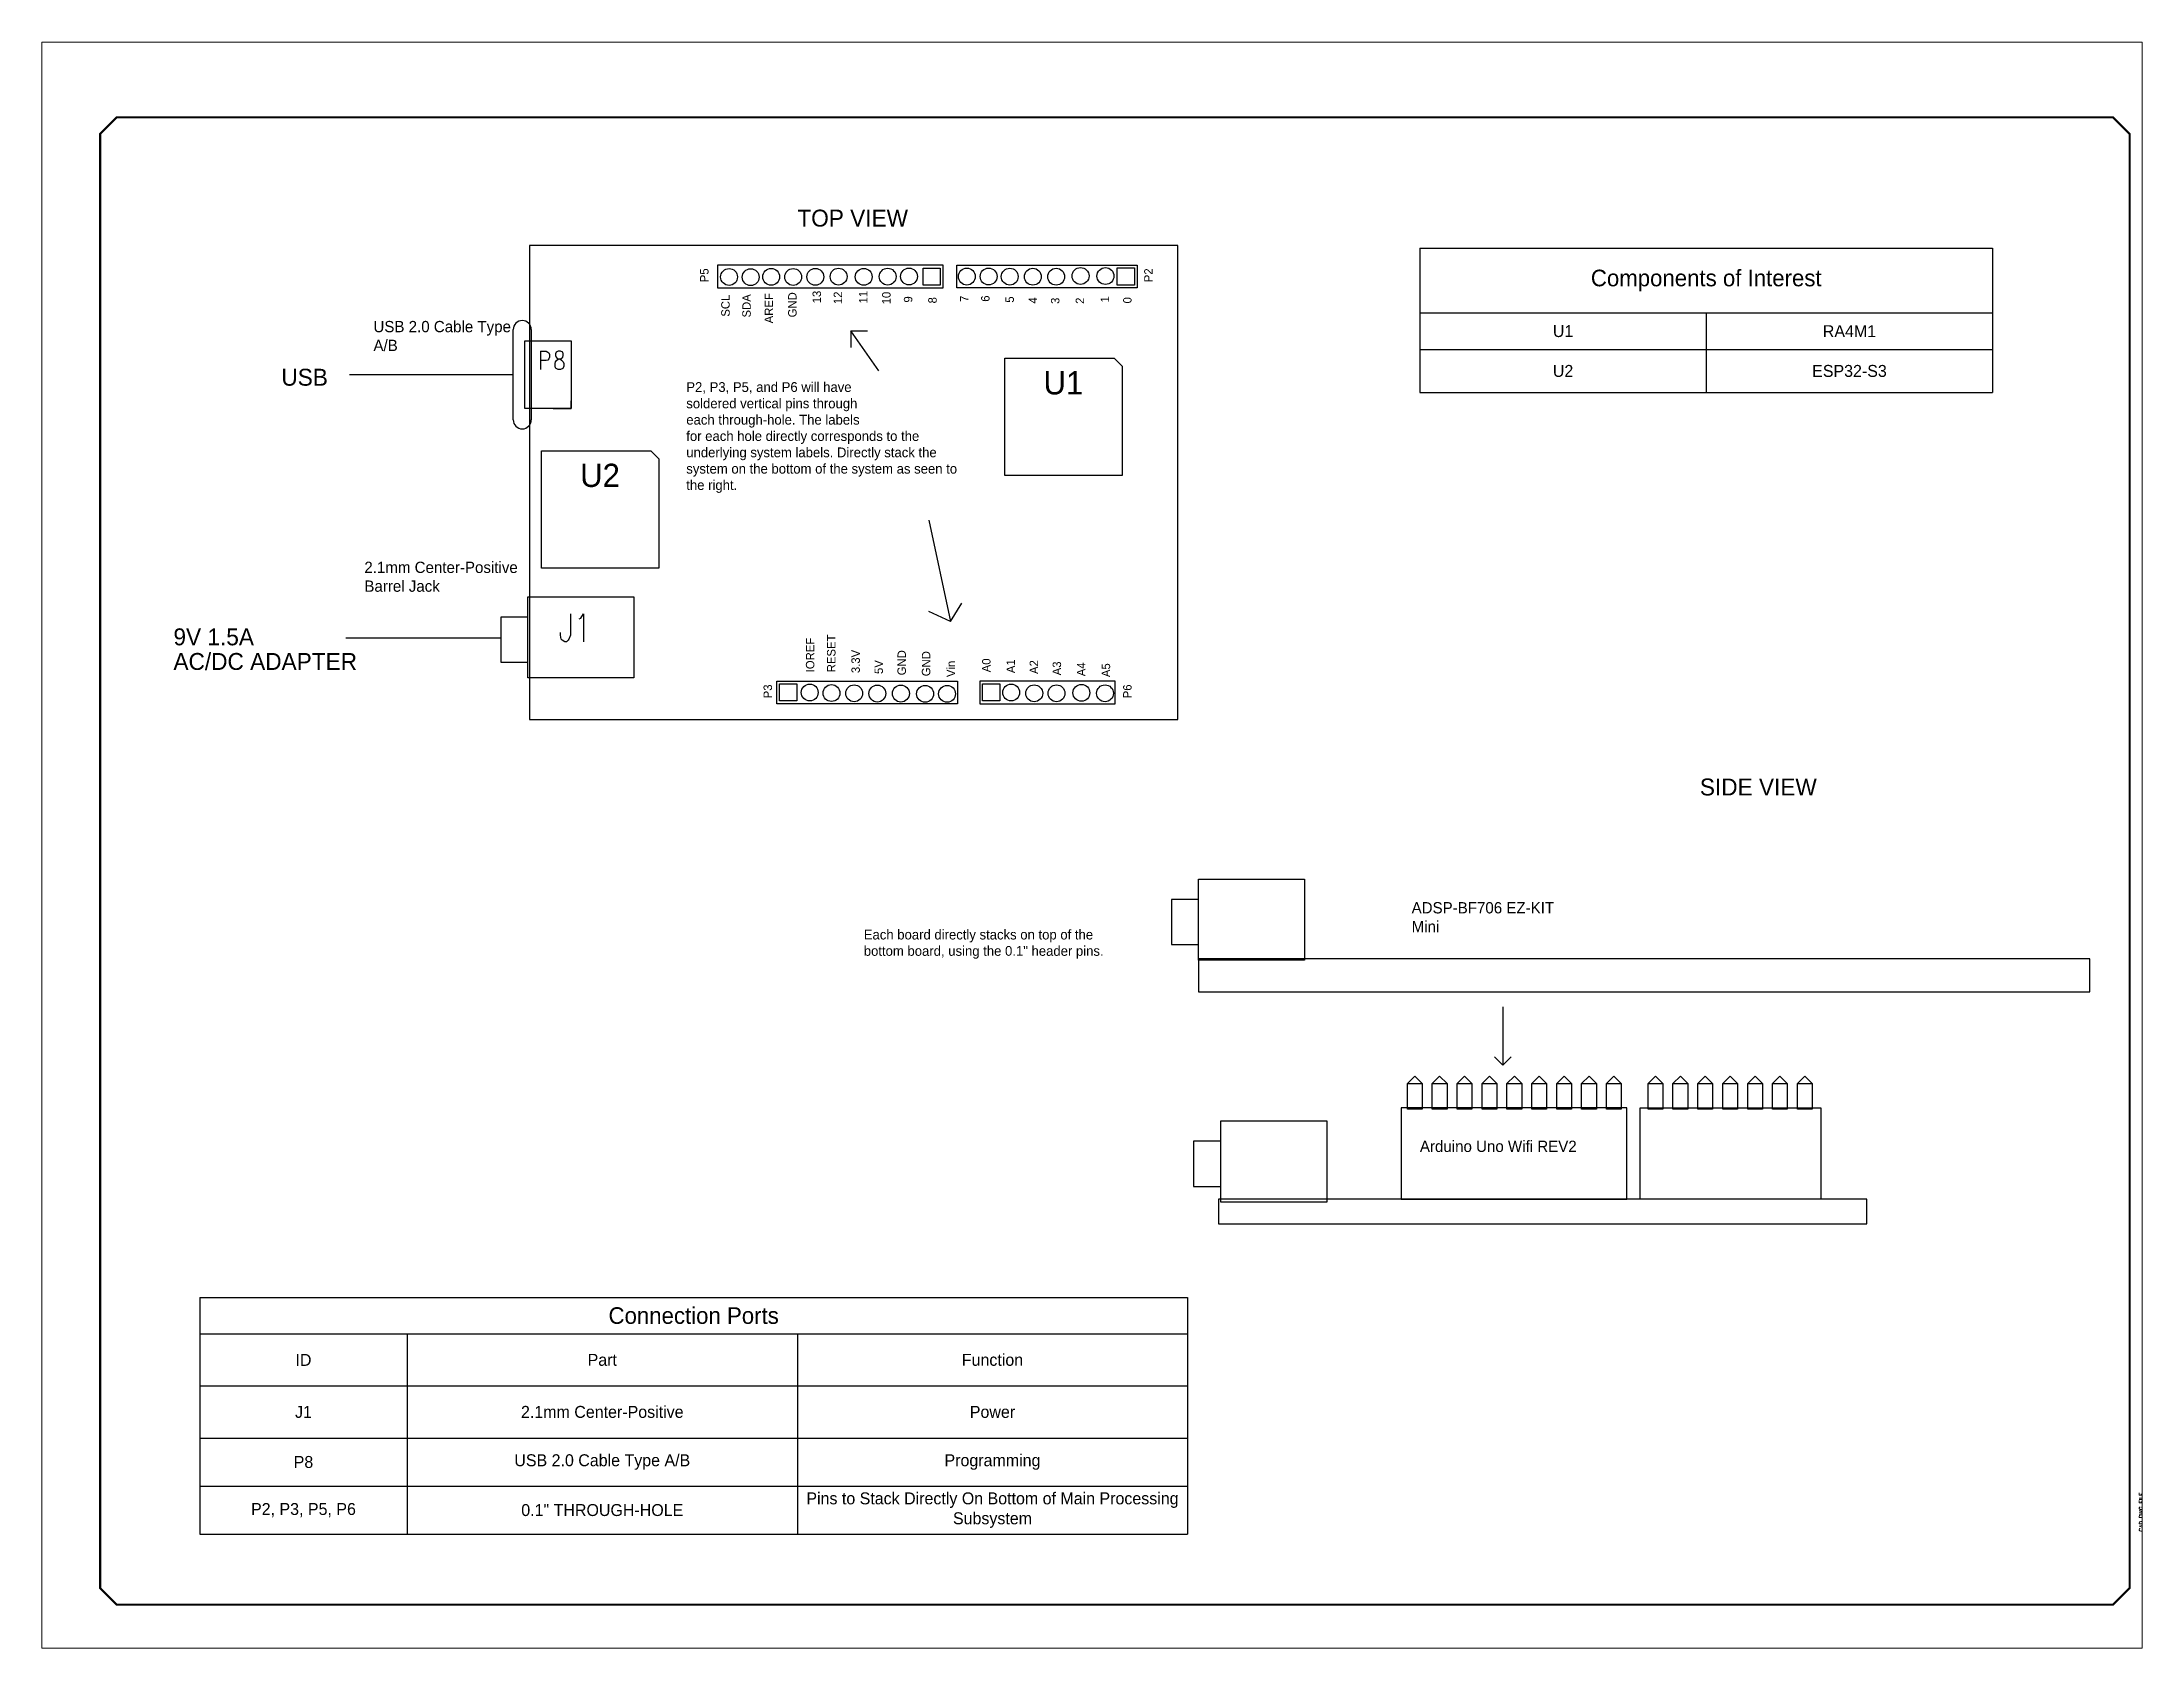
# Paper-space layout 'Layout1' of a CAD drawing. Header units: inches. Extents: x 0 to 10.5, y 0 to 8.
# The model-space entities are those that its viewports show. They can reach past a viewport. Long polylines and large blocks are cut down to what shows.
import ezdxf
from ezdxf.enums import TextEntityAlignment as Align

# ---------------------------------------------------------------- set-up
doc = ezdxf.new("R2010")
doc.units = ezdxf.units.IN
doc.header["$MEASUREMENT"] = 0
for name, color, linetype in [('LAYNR1', 2, 'Continuous'), ('TITLE', 7, 'Continuous'), ('WIRES', 7, 'Continuous')]:
    doc.layers.add(name, color=color, linetype=linetype)
doc.styles.add('ITALIC', font='ITALIC')
doc.styles.add('SIMPLEX', font='SIMPLEX')

# ---------------------------------------------------------------- blocks, each defined once
blk = doc.blocks.new('*T13')
at = {"color": 0, "linetype": 'ByBlock', "lineweight": -2, "transparency": 16777216}
for p, q in [((0, 0), (8.625, 0)), ((0, 0), (0, -2.176)), ((8.625, 0), (8.625, -2.176)), ((0, -0.976), (8.625, -0.976)), ((4.312, -0.976), (4.312, -2.176)), ((0, -1.526), (8.625, -1.526)), ((0, -2.176), (8.625, -2.176))]:
    blk.add_line(p, q, dxfattribs=at)
at = {"color": 0, "transparency": 16777216, "attachment_point": 5}
for s, insert, char_height, width in [('Components of Interest', (4.312, -0.488), 0.25, 8.505), ('U1', (2.156, -1.251), 0.18, 4.1925), ('RA4M1 ', (6.469, -1.251), 0.18, 4.1925), ('U2', (2.156, -1.851), 0.18, 4.1925), ('ESP32-S3', (6.469, -1.851), 0.18, 4.1925)]:
    blk.add_mtext(s, dxfattribs=dict(at, insert=insert, char_height=char_height, width=width))
blk = doc.blocks.new('*T14')
at = {"color": 0, "linetype": 'ByBlock', "lineweight": -2, "transparency": 16777216}
for p, q in [((0, 0), (14.875, 0)), ((0, 0), (0, -3.564)), ((14.875, 0), (14.875, -3.564)), ((0, -0.548), (14.875, -0.548)), ((3.125, -0.548), (3.125, -3.564)), ((9, -0.548), (9, -3.564)), ((0, -1.332), (14.875, -1.332)), ((0, -2.116), (14.875, -2.116)), ((0, -2.84), (14.875, -2.84)), ((0, -3.564), (14.875, -3.564))]:
    blk.add_line(p, q, dxfattribs=at)
at = {"color": 0, "transparency": 16777216, "attachment_point": 5}
for s, insert, char_height, width in [('Connection Ports', (7.438, -0.274), 0.25, 14.755), ('ID', (1.562, -0.94), 0.18, 3.005), ('Part', (6.062, -0.94), 0.18, 5.755), ('Function', (11.938, -0.94), 0.18, 5.755), ('J1', (1.562, -1.724), 0.18, 3.005), ('{\\C256;2.1mm Center-Positive}', (6.062, -1.724), 0.18, 5.755), ('Power', (11.938, -1.724), 0.18, 5.755), ('P8', (1.562, -2.478), 0.18, 3.005), ('{\\C256;USB 2.0 Cable Type A/B\\P}', (6.062, -2.478), 0.18, 5.755), ('Programming', (11.938, -2.478), 0.18, 5.755), ('P2, P3, P5, P6', (1.562, -3.202), 0.18, 3.005), ('0.1" THROUGH-HOLE', (6.062, -3.202), 0.18, 5.755), ('Pins to Stack Directly On Bottom of Main Processing Subsystem', (11.938, -3.202), 0.18, 5.755)]:
    blk.add_mtext(s, dxfattribs=dict(at, insert=insert, char_height=char_height, width=width))
blk = doc.blocks.new('NO_NUM_acade_title')
at = {"layer": 'TITLE'}
for p, q in [((30.594, 22.177), (30.594, 20.781)), ((30.594, 0.281), (30.594, 2.214))]:
    blk.add_line(p, q, dxfattribs=at)
at = {"layer": 'TITLE', "const_width": 0.0312}
blk.add_lwpolyline([(30.594, 0.281), (30.594, 22.177), (30.344, 22.427), (0.281, 22.427), (0.031, 22.177), (0.031, 0.281), (0.281, 0.031), (30.344, 0.031)], close=True, dxfattribs=at)
at = {"layer": 'TITLE', "color": 1, "style": 'SIMPLEX'}
blk.add_text('CAD DWG FILE', height=0.0625, rotation=90, dxfattribs=at).set_placement((30.802, 1.13))
at = {"layer": 'TITLE', "color": 1, "style": 'ITALIC'}
for tag, height, p in [('TITLE#1', 0.125, (32.156, 3.406)), ('TITLE#2', 0.125, (32.156, 3.204)), ('TITLE#3', 0.125, (32.156, 3.001)), ('TITLE#4', 0.125, (32.156, 2.799)), ('DWG#', 0.2, (32.156, 0.826))]:
    blk.add_attdef(tag, text='', height=height, dxfattribs=at).set_placement(p, align=Align.CENTER)
at = {"layer": 'TITLE', "color": 1, "style": 'SIMPLEX'}
blk.add_attdef('CAD#', (30.826, 1.958), '', height=0.0938, rotation=90, dxfattribs=at)
at = {"layer": 'TITLE', "color": 1}
for tag, p, height, style in [('ENGINEER', (31.237, 1.958), 0.0938, 'ITALIC'), ('CHKDBY', (32.424, 1.958), 0.0938, 'ITALIC'), ('JOB#', (31.464, 1.644), 0.0938, 'SIMPLEX'), ('DRAWNBY', (32.494, 1.644), 0.0938, 'ITALIC'), ('SCALE', (31.353, 1.344), 0.0938, 'SIMPLEX'), ('DATE', (32.408, 1.344), 0.0938, 'SIMPLEX'), ('SHTS', (32.532, 0.25), 0.2, 'ITALIC')]:
    blk.add_attdef(tag, p, '', height=height, dxfattribs=dict(at, style=style))
at = {"layer": 'TITLE', "color": 1, "style": 'ITALIC'}
blk.add_attdef('SH#', text='', height=0.2, dxfattribs=at).set_placement((31.881, 0.25), align=Align.RIGHT)
at = {"layer": 'TITLE', "color": 7, "flags": 9}
blk.add_attdef('WD_TB', (31.219, 0.031), '', height=0.125, dxfattribs=at)

msp = doc.modelspace()

# ---------------------------------------------------------------- linework, layer by layer
for p, q in [((11.729, 18.704), (11.304, 19.303)), ((11.304, 19.303), (11.554, 19.303)), ((11.304, 19.303), (11.304, 19.178)), ((11.304, 19.178), (11.304, 19.053)), ((12.479, 16.454), (12.804, 14.928)), ((12.804, 14.928), (12.979, 15.204)), ((12.804, 14.928), (12.479, 15.079)), ((21.125, 9.125), (21.125, 8.25)), ((21.125, 8.25), (21, 8.375)), ((21.125, 8.25), (21.25, 8.375)), ((19.686, 7.973), (19.797, 8.084)), ((19.797, 8.084), (19.908, 7.973)), ((20.061, 7.973), (20.172, 8.084)), ((20.172, 8.084), (20.283, 7.973)), ((20.436, 7.973), (20.547, 8.084)), ((20.547, 8.084), (20.658, 7.973)), ((20.811, 7.973), (20.922, 8.084)), ((20.922, 8.084), (21.033, 7.973)), ((21.186, 7.973), (21.297, 8.084)), ((21.297, 8.084), (21.408, 7.973)), ((21.561, 7.973), (21.672, 8.084)), ((21.672, 8.084), (21.783, 7.973)), ((21.936, 7.973), (22.047, 8.084)), ((22.047, 8.084), (22.158, 7.973)), ((22.311, 7.973), (22.422, 8.084)), ((22.422, 8.084), (22.533, 7.973)), ((22.686, 7.973), (22.797, 8.084)), ((22.797, 8.084), (22.908, 7.973)), ((23.311, 7.973), (23.422, 8.084)), ((23.422, 8.084), (23.533, 7.973)), ((23.686, 7.973), (23.797, 8.084)), ((23.797, 8.084), (23.908, 7.973)), ((24.061, 7.973), (24.172, 8.084)), ((24.172, 8.084), (24.283, 7.973)), ((24.436, 7.973), (24.547, 8.084)), ((24.547, 8.084), (24.658, 7.973)), ((24.811, 7.973), (24.922, 8.084)), ((24.922, 8.084), (25.033, 7.973)), ((25.186, 7.973), (25.297, 8.084)), ((25.297, 8.084), (25.408, 7.973)), ((25.561, 7.973), (25.672, 8.084)), ((25.672, 8.084), (25.783, 7.973))]:
    msp.add_line(p, q)
for points in [[(19.686, 7.973), (19.908, 7.973), (19.908, 7.584), (19.686, 7.584)], [(20.061, 7.973), (20.283, 7.973), (20.283, 7.584), (20.061, 7.584)], [(20.436, 7.973), (20.658, 7.973), (20.658, 7.584), (20.436, 7.584)], [(20.811, 7.973), (21.033, 7.973), (21.033, 7.584), (20.811, 7.584)], [(21.186, 7.973), (21.408, 7.973), (21.408, 7.584), (21.186, 7.584)], [(21.561, 7.973), (21.783, 7.973), (21.783, 7.584), (21.561, 7.584)], [(21.936, 7.973), (22.158, 7.973), (22.158, 7.584), (21.936, 7.584)], [(22.311, 7.973), (22.533, 7.973), (22.533, 7.584), (22.311, 7.584)], [(22.686, 7.973), (22.908, 7.973), (22.908, 7.584), (22.686, 7.584)], [(23.311, 7.973), (23.533, 7.973), (23.533, 7.584), (23.311, 7.584)], [(23.686, 7.973), (23.908, 7.973), (23.908, 7.584), (23.686, 7.584)], [(24.061, 7.973), (24.283, 7.973), (24.283, 7.584), (24.061, 7.584)], [(24.436, 7.973), (24.658, 7.973), (24.658, 7.584), (24.436, 7.584)], [(24.811, 7.973), (25.033, 7.973), (25.033, 7.584), (24.811, 7.584)], [(25.186, 7.973), (25.408, 7.973), (25.408, 7.584), (25.186, 7.584)], [(25.561, 7.973), (25.783, 7.973), (25.783, 7.584), (25.561, 7.584)]]:
    msp.add_lwpolyline(points, close=True)
for centre in [(9.471, 20.116), (9.797, 20.113), (10.106, 20.118), (10.436, 20.116), (10.77, 20.119), (11.121, 20.121), (11.499, 20.119), (11.86, 20.121), (12.181, 20.124), (13.052, 20.122), (13.38, 20.123), (13.698, 20.121), (14.045, 20.12), (14.397, 20.12), (14.765, 20.131), (15.139, 20.13), (10.686, 13.859), (11.013, 13.851), (11.356, 13.847), (11.704, 13.843), (12.059, 13.843), (12.423, 13.839), (12.754, 13.839), (13.719, 13.859), (14.067, 13.847), (14.402, 13.847), (14.777, 13.855), (15.133, 13.847)]:
    msp.add_circle(centre, 0.127)
at = {"layer": 'LAYNR1', "color": 7}
for points in [[(6.465, 13.454), (16.229, 13.454), (16.229, 20.589), (6.465, 20.589), (6.465, 13.454)], [(12.695, 20.292), (9.298, 20.292), (9.298, 19.953), (12.695, 19.953), (12.695, 20.292)], [(12.65, 19.991), (12.392, 19.991), (12.392, 20.25), (12.65, 20.25), (12.65, 19.991)], [(15.617, 19.953), (12.899, 19.953), (12.899, 20.292), (15.617, 20.292), (15.617, 19.953)], [(15.576, 19.993), (15.318, 19.993), (15.318, 20.252), (15.576, 20.252), (15.576, 19.993)], [(7.093, 19.154), (7.093, 18.135), (6.397, 18.135), (6.397, 19.154), (7.093, 19.154)], [(6.9, 18.998), (6.867, 18.982), (6.858, 18.957), (6.858, 18.932), (6.867, 18.907), (6.883, 18.89), (6.925, 18.882), (6.95, 18.865), (6.975, 18.84), (6.983, 18.815), (6.983, 18.773), (6.975, 18.748), (6.967, 18.74), (6.933, 18.723), (6.9, 18.723), (6.867, 18.74), (6.858, 18.748), (6.85, 18.773), (6.85, 18.815), (6.858, 18.84), (6.875, 18.865), (6.908, 18.882), (6.942, 18.89), (6.967, 18.907), (6.975, 18.932), (6.975, 18.957), (6.967, 18.982), (6.933, 18.998), (6.9, 18.998)], [(15.392, 17.125), (13.625, 17.125), (13.625, 18.892), (15.273, 18.892), (15.392, 18.773), (15.392, 17.125)], [(8.414, 15.731), (6.648, 15.731), (6.648, 17.497), (8.295, 17.497), (8.414, 17.378), (8.414, 15.731)], [(6.441, 15.302), (8.038, 15.302), (8.038, 14.079), (6.441, 14.079), (6.441, 15.302)], [(10.191, 14.031), (12.909, 14.031), (12.909, 13.691), (10.191, 13.691), (10.191, 14.031)], [(10.231, 13.99), (10.49, 13.99), (10.49, 13.732), (10.231, 13.732), (10.231, 13.99)], [(13.249, 13.691), (15.287, 13.691), (15.287, 14.031), (13.249, 14.031), (13.249, 13.691)], [(13.289, 13.99), (13.548, 13.99), (13.548, 13.732), (13.289, 13.732), (13.289, 13.99)], [(16.542, 11.05), (18.139, 11.05), (18.139, 9.827), (16.542, 9.827), (16.542, 11.05)], [(16.541, 9.35), (29.962, 9.35), (29.962, 9.85), (16.541, 9.85), (16.541, 9.35)], [(22.99, 7.607), (19.592, 7.607), (19.592, 6.232), (22.99, 6.232), (22.99, 6.572)], [(25.912, 6.232), (23.194, 6.232), (23.194, 7.607), (25.912, 7.607), (25.912, 6.232)], [(16.875, 7.409), (18.472, 7.409), (18.472, 6.186), (16.875, 6.186), (16.875, 7.409)], [(16.842, 5.857), (26.606, 5.857), (26.606, 6.232), (16.842, 6.232), (16.842, 5.857)]]:
    msp.add_lwpolyline(points, close=True, dxfattribs=at)
for points in [[(6.492, 19.324, 1), (6.22, 19.324)], [(6.22, 17.965, 1), (6.492, 17.965)]]:
    msp.add_lwpolyline(points, format="xyb", dxfattribs=at)
for points in [[(6.22, 17.965), (6.22, 19.324)], [(6.492, 19.324), (6.492, 17.965)], [(6.516, 18.135), (6.397, 18.135), (6.397, 19.154), (6.516, 19.154)], [(6.633, 18.998), (6.633, 18.723)], [(6.633, 18.998), (6.717, 18.998), (6.742, 18.982), (6.758, 18.973), (6.767, 18.948), (6.767, 18.907), (6.758, 18.882), (6.742, 18.865), (6.717, 18.857), (6.633, 18.857)], [(6.822, 19.154), (7.093, 19.154), (7.093, 19.035)], [(6.822, 18.135), (7.093, 18.135), (7.093, 18.253)], [(6.441, 14.996), (6.034, 14.996), (6.034, 14.317), (6.441, 14.317)], [(7.085, 15.045), (7.085, 14.725), (7.06, 14.661), (7.047, 14.648), (7.021, 14.622), (6.996, 14.622), (6.957, 14.648), (6.944, 14.661), (6.932, 14.725), (6.932, 14.763)], [(7.213, 14.968), (7.239, 14.981), (7.277, 15.045), (7.277, 14.622)], [(16.542, 10.744), (16.135, 10.744), (16.135, 10.065), (16.542, 10.065)], [(16.875, 7.103), (16.467, 7.103), (16.467, 6.423), (16.875, 6.423)]]:
    msp.add_lwpolyline(points, dxfattribs=at)
at = {"layer": 'WIRES'}
for p, q in [((6.22, 18.644), (3.753, 18.644)), ((6.034, 14.678), (3.702, 14.678))]:
    msp.add_line(p, q, dxfattribs=at)

# ---------------------------------------------------------------- block references
for name, p in [('NO_NUM_acade_title', (-0.031, 0.094)), ('*T13', (19.875, 20.551)), ('*T14', (1.5, 4.75))]:
    msp.add_blockref(name, p)

# ---------------------------------------------------------------- texts
for s, height, p in [('TOP VIEW', 0.2548, (10.5, 20.875)), ('USB', 0.2548, (2.729, 18.479)), ('U1', 0.35, (14.207, 18.348)), ('U2', 0.35, (7.229, 16.954)), ('9V 1.5A', 0.2548, (1.104, 14.57)), ('SIDE VIEW', 0.2548, (24.091, 12.309))]:
    msp.add_text(s, height=height).set_placement(p)
for s, height, p in [('P5', 0.1274, (9.162, 20.037)), ('P2', 0.1274, (15.851, 20.037)), ('SCL', 0.1274, (9.481, 19.518)), ('SDA', 0.1274, (9.798, 19.506)), ('AREF', 0.1274, (10.134, 19.418)), ('GND', 0.1274, (10.488, 19.508)), ('13', 0.1274, (10.856, 19.719)), ('12', 0.1274, (11.174, 19.707)), ('11', 0.1274, (11.555, 19.718)), ('10', 0.1274, (11.904, 19.704)), ('9', 0.127, (12.231, 19.731)), ('8', 0.127, (12.598, 19.718)), ('7', 0.127, (13.077, 19.741)), ('6', 0.127, (13.394, 19.743)), ('5', 0.127, (13.761, 19.729)), ('4', 0.127, (14.11, 19.716)), ('3', 0.127, (14.446, 19.71)), ('2', 0.127, (14.818, 19.711)), ('1', 0.127, (15.195, 19.731)), ('0', 0.127, (15.533, 19.718)), ('IOREF', 0.1274, (10.756, 14.163)), ('RESET', 0.1274, (11.074, 14.164)), ('3.3V', 0.1274, (11.441, 14.151)), ('5V', 0.1274, (11.789, 14.138)), ('GND', 0.1274, (12.135, 14.118)), ('GND', 0.1274, (12.502, 14.104)), ('Vin', 0.1274, (12.875, 14.091)), ('A0', 0.1274, (13.409, 14.164)), ('A1', 0.1274, (13.777, 14.151)), ('A2', 0.1274, (14.125, 14.138)), ('A3', 0.1274, (14.471, 14.118)), ('A4', 0.1274, (14.838, 14.104)), ('A5', 0.1274, (15.21, 14.091)), ('P3', 0.1274, (10.118, 13.772)), ('P6', 0.1274, (15.533, 13.772))]:
    msp.add_text(s, height=height, rotation=90).set_placement(p)
at = {"attachment_point": 1}
for s, width, gutter_width, heights, insert, char_height in [('USB 2.0 Cable Type A/B', 2.33589, 0.849, [0], (4.116, 19.454), 0.16988), ('P2, P3, P5, and P6 will have \\Psoldered vertical pins through\\Peach through-hole. The labels\\Pfor each hole directly corresponds to the underlying system labels. Directly stack the system on the bottom of the system as seen to the right.', 4.09655, 1.277, [2.263], (8.827, 18.532), 0.1475), ('2.1mm Center-Positive Barrel Jack', 2.33589, 0.849, [0], (3.979, 15.829), 0.16988), ('ADSP-BF706 EZ-KIT Mini', 2.33589, 0.849, [0], (19.75, 10.703), 0.16988), ('Each board directly stacks on top of the bottom board, using the 0.1" header pins.', 4.09655, 1.277, [2.263], (11.5, 10.288), 0.1475), ('Arduino Uno Wifi REV2', 2.33589, 0.849, [0], (19.875, 7.111), 0.16988)]:
    msp.add_mtext_dynamic_manual_height_columns(s, width=width, gutter_width=gutter_width, heights=heights, dxfattribs=dict(at, insert=insert, char_height=char_height))
at = {"insert": (1.104, 14.454), "char_height": 0.25482, "width": 5.35131, "attachment_point": 1}
msp.add_mtext('AC/DC ADAPTER', dxfattribs=at)

psp = doc.layouts.get("Layout1")

# ---------------------------------------------------------------- viewports
at = {"layer": '0', "view_target_point": (16.75, 11.229)}
psp.add_viewport(center=(5.236, 4.025), size=(10.442, 7.98408), view_center_point=(-1.813, 0.333), view_height=24.18185, dxfattribs=at)

doc.saveas('drawing.dxf')
